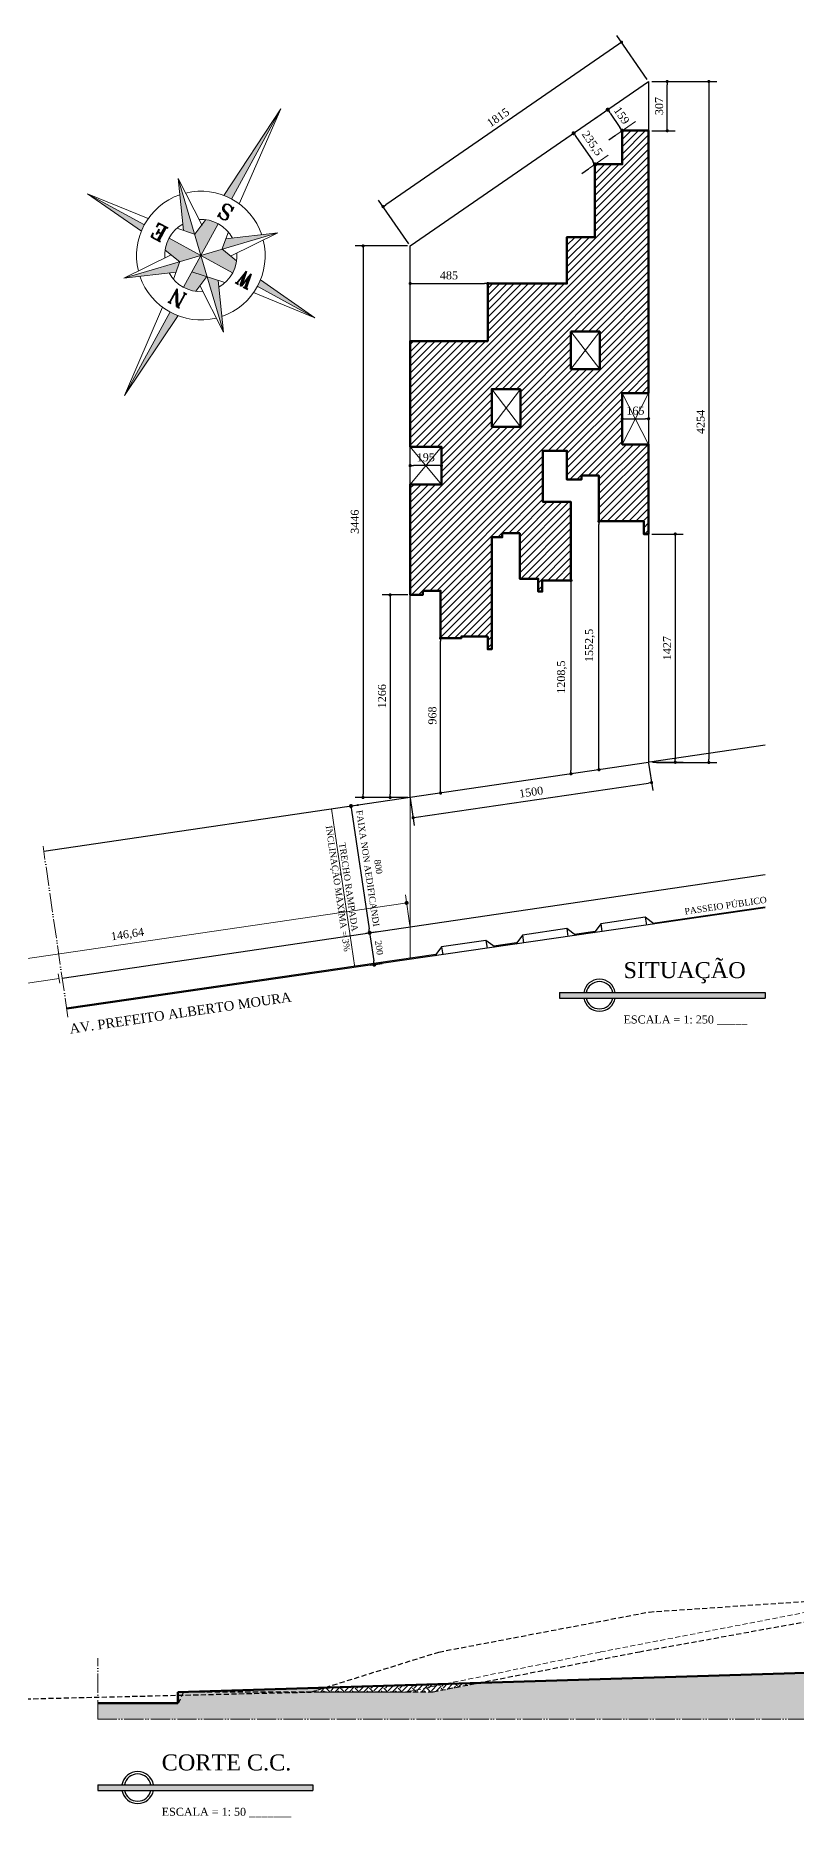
# Model space of a CAD drawing. Header units: millimetres. Extents: x 81693 to 98868, y 6565 to 11437.
# Drawn here: x 84430 to 85381, y 8052 to 10278 of the extents above; entities that cross this region are included whole.
import ezdxf

# ---------------------------------------------------------------- set-up
doc = ezdxf.new("R2010")
doc.units = ezdxf.units.MM
doc.linetypes.add('ACAD_ISO05W100', pattern=[33, 24, -3, 0, -3, 0, -3])
doc.linetypes.add('HIDDEN', pattern=[9.525, 6.35, -3.175])
for name, color, linetype, lineweight in [('Cotas', 12, 'Continuous', 5), ('Fachadas - Varanda', 3, 'Continuous', 30), ('Hachura', 1, 'Continuous', 9), ('Parede Baixa', 5, 'Continuous', 50), ('Perfil Natural-2', 40, 'HIDDEN', 25), ('Perfil Natural-3', 74, 'HIDDEN', 25), ('Pisos', 55, 'Continuous', 5), ('Pisos Externos', 15, 'Continuous', 9), ('Projeção Balanço', 2, 'ACAD_ISO05W100', 20), ('Projeção Viga', 1, 'HIDDEN', 9)]:
    doc.layers.add(name, color=color, linetype=linetype, lineweight=lineweight)
for name, color, linetype in [('Fachada', 3, 'Continuous'), ('Parede Planta', 5, 'Continuous'), ('Piso', 55, 'Continuous'), ('Piso Lay-out', 19, 'Continuous'), ('PN010', 1, 'Continuous'), ('Texto', 2, 'Continuous')]:
    doc.layers.add(name, color=color, linetype=linetype)
doc.styles.add('ROMANT', font='romant', dxfattribs={"height": 0.2})
doc.styles.add('Valéria', font='romantic.ttf', dxfattribs={"height": 10})
doc.dimstyles.new('Cota - 250', dxfattribs={"dimtxt": 10, "dimasz": 4, "dimexe": 10, "dimexo": 10, "dimgap": 5, "dimtad": 1, "dimlfac": 5, "dimtxsty": 'Valéria', "dimblk": 'DOT', "dimcen": 0, "dimclrd": 12, "dimclre": 12, "dimclrt": 2, "dimazin": 2, "dimtfac": 1, "dimtix": 1, "dimtmove": 0, "dimatfit": 3, "dimldrblk": 'DOT', "dimfxl": 1, "dimarcsym": 0})
doc.dimstyles.new('Cota - 50', dxfattribs={"dimtxt": 10, "dimasz": 5, "dimexe": 10, "dimexo": 20, "dimgap": 5, "dimtad": 1, "dimtxsty": 'Valéria', "dimblk": 'DOT', "dimcen": 0, "dimclrd": 12, "dimclre": 12, "dimclrt": 2, "dimazin": 2, "dimtfac": 1, "dimtix": 1, "dimtmove": 0, "dimatfit": 3, "dimldrblk": 'DOT', "dimfxl": 1, "dimarcsym": 0})
pattern_1 = [(45, (15384.533, 6410.826), (1e-15, 17.9605122), [12.7, -12.7]), (45, (15381.165, 6414.194), (1e-15, 17.9605122), [12.7, -12.7]), (45, (15377.798, 6417.562), (1e-15, 17.9605122), [12.7, -12.7]), (135, (15377.798, 6419.807), (-17.9605122, 1e-15), [12.7, -12.7]), (135, (15381.165, 6423.174), (-17.9605122, 1e-15), [12.7, -12.7]), (135, (15384.533, 6426.542), (-17.9605122, 1e-15), [12.7, -12.7])]

# ---------------------------------------------------------------- blocks, each defined once
blk = doc.blocks.new('_Dot')
at = {"color": 0, "linetype": 'ByBlock', "lineweight": -2}
blk.add_line((-0.5, 0), (-1, 0), dxfattribs=at)
at = {"color": 0, "linetype": 'ByBlock', "const_width": 0.5}
blk.add_lwpolyline([(-0.25, 0, 1), (0.25, 0, 1)], format="xyb", close=True, dxfattribs=at)
blk = doc.blocks.new('*D306')
at = {"layer": 'Defpoints', "color": 0, "transparency": 16777216}
for p in [(84799.4, 9312.1), (84822.7, 9153.8), (84847.1, 9157.4)]:
    blk.add_point(p, dxfattribs=at)
at = {"layer": 'Piso', "color": 12, "lineweight": -2, "transparency": 16777216}
for p, q in [((84819.2, 9315), (84833.7, 9317.1)), ((84824.6, 9310.7), (84846.4, 9162.3)), ((84842.5, 9156.7), (84857, 9158.8))]:
    blk.add_line(p, q, dxfattribs=at)
at = {"layer": 'Piso', "color": 12, "lineweight": -2, "transparency": 16777216, "xscale": 5, "yscale": 5, "zscale": 5}
for p, rotation in [((84823.8, 9315.7), 98.364490896758), ((84847.1, 9157.4), 278.364490896758)]:
    blk.add_blockref('_Dot', p, dxfattribs=dict(at, rotation=rotation))
at = {"layer": 'Piso', "color": 2, "transparency": 16777216, "insert": (84851.4, 9238.9), "char_height": 10, "attachment_point": 5, "rotation": 278.3645, "style": 'Valéria'}
blk.add_mtext('{\\H0.8x;800\\P\\C12;FAIXA NON AEDIFICANDI}', dxfattribs=at)
blk = doc.blocks.new('*D307')
at = {"layer": 'Defpoints', "color": 0, "transparency": 16777216}
for p in [(84822.7, 9153.8), (84828.5, 9114), (84852.9, 9117.5)]:
    blk.add_point(p, dxfattribs=at)
at = {"layer": 'Piso', "color": 12, "lineweight": -2, "transparency": 16777216}
for p, q in [((84842.5, 9156.7), (84857, 9158.8)), ((84847.8, 9152.4), (84852.2, 9122.5)), ((84848.3, 9116.8), (84862.8, 9118.9))]:
    blk.add_line(p, q, dxfattribs=at)
at = {"layer": 'Piso', "color": 12, "lineweight": -2, "transparency": 16777216, "xscale": 5, "yscale": 5, "zscale": 5}
for p, rotation in [((84847.1, 9157.3), 98.25372863807135), ((84852.9, 9117.5), 278.2537286380714)]:
    blk.add_blockref('_Dot', p, dxfattribs=dict(at, rotation=rotation))
at = {"layer": 'Piso', "color": 2, "transparency": 16777216, "insert": (84859, 9138.7), "char_height": 10, "attachment_point": 5, "rotation": 278.2537, "style": 'Valéria'}
blk.add_mtext('{\\H0.8x;200}', dxfattribs=at)
blk = doc.blocks.new('*D308')
at = {"layer": 'Cotas', "color": 12, "lineweight": -2, "transparency": 16777216}
for p, q in [((85199.9, 10221.1), (85229.1, 10221.1)), ((85219.1, 10163.6), (85219.1, 10217.1)), ((85199.9, 10159.6), (85229.1, 10159.6))]:
    blk.add_line(p, q, dxfattribs=at)
at = {"layer": 'Defpoints', "color": 0, "transparency": 16777216}
for p in [(85189.9, 10221.1), (85219.1, 10221.1), (85189.9, 10159.6)]:
    blk.add_point(p, dxfattribs=at)
at = {"layer": 'Cotas', "color": 12, "lineweight": -2, "transparency": 16777216, "xscale": 4, "yscale": 4, "zscale": 4}
for p, rotation in [((85219.1, 10221.1), 90), ((85219.1, 10159.6), 270)]:
    blk.add_blockref('_Dot', p, dxfattribs=dict(at, rotation=rotation))
at = {"layer": 'Cotas', "color": 2, "transparency": 16777216, "insert": (85209, 10190.4), "char_height": 10, "attachment_point": 5, "rotation": 90, "style": 'Valéria'}
blk.add_mtext('307', dxfattribs=at)
blk = doc.blocks.new('*D309')
at = {"layer": 'Cotas', "color": 12, "lineweight": -2, "transparency": 16777216}
for p, q in [((85199.9, 9655.6), (85239.1, 9655.6)), ((85229.1, 9651.6), (85229.1, 9374.4)), ((85200.9, 9370.4), (85239.1, 9370.4))]:
    blk.add_line(p, q, dxfattribs=at)
at = {"layer": 'Defpoints', "color": 0, "transparency": 16777216}
for p in [(85189.9, 9655.6), (85190.9, 9370.4), (85229.1, 9370.4)]:
    blk.add_point(p, dxfattribs=at)
at = {"layer": 'Cotas', "color": 12, "lineweight": -2, "transparency": 16777216, "xscale": 4, "yscale": 4, "zscale": 4}
for p, rotation in [((85229.1, 9655.6), 90), ((85229.1, 9370.4), 270)]:
    blk.add_blockref('_Dot', p, dxfattribs=dict(at, rotation=rotation))
at = {"layer": 'Cotas', "color": 2, "transparency": 16777216, "insert": (85219, 9513), "char_height": 10, "attachment_point": 5, "rotation": 90, "style": 'Valéria'}
blk.add_mtext('1427', dxfattribs=at)
blk = doc.blocks.new('*D310')
at = {"layer": 'Cotas', "color": 12, "lineweight": -2, "transparency": 16777216}
blk.add_line((85133.8, 9365.1), (85133.8, 9667.6), dxfattribs=at)
at = {"layer": 'Defpoints', "color": 0, "transparency": 16777216}
for p in [(85133.8, 9671.6), (85133.8, 9671.6), (85133.8, 9361.1)]:
    blk.add_point(p, dxfattribs=at)
at = {"layer": 'Cotas', "color": 12, "lineweight": -2, "transparency": 16777216, "xscale": 4, "yscale": 4, "zscale": 4}
for p, rotation in [((85133.8, 9671.6), 90), ((85133.8, 9361.1), 270)]:
    blk.add_blockref('_Dot', p, dxfattribs=dict(at, rotation=rotation))
at = {"layer": 'Cotas', "color": 2, "transparency": 16777216, "insert": (85122.6, 9516.4), "char_height": 10, "attachment_point": 5, "rotation": 90, "style": 'Valéria'}
blk.add_mtext('1552,5', dxfattribs=at)
blk = doc.blocks.new('*D311')
at = {"layer": 'Cotas', "color": 12, "lineweight": -2, "transparency": 16777216}
blk.add_line((84935.8, 9336), (84935.8, 9521.6), dxfattribs=at)
at = {"layer": 'Defpoints', "color": 0, "transparency": 16777216}
for p in [(84935.8, 9525.6), (84935.8, 9525.6), (84935.8, 9332)]:
    blk.add_point(p, dxfattribs=at)
at = {"layer": 'Cotas', "color": 12, "lineweight": -2, "transparency": 16777216, "xscale": 4, "yscale": 4, "zscale": 4}
for p, rotation in [((84935.8, 9525.6), 90), ((84935.8, 9332), 270)]:
    blk.add_blockref('_Dot', p, dxfattribs=dict(at, rotation=rotation))
at = {"layer": 'Cotas', "color": 2, "transparency": 16777216, "insert": (84925.6, 9428.8), "char_height": 10, "attachment_point": 5, "rotation": 90, "style": 'Valéria'}
blk.add_mtext('968', dxfattribs=at)
blk = doc.blocks.new('*D312')
at = {"layer": 'Cotas', "color": 12, "lineweight": -2, "transparency": 16777216}
for p, q in [((85166.8, 9799.6), (85191.8, 9799.6)), ((85162.8, 9789.6), (85162.8, 9789.6)), ((85195.8, 9789.6), (85195.8, 9789.6))]:
    blk.add_line(p, q, dxfattribs=at)
at = {"layer": 'Defpoints', "color": 0, "transparency": 16777216}
for p in [(85162.8, 9799.6), (85195.8, 9799.6), (85195.8, 9799.6)]:
    blk.add_point(p, dxfattribs=at)
at = {"layer": 'Cotas', "color": 12, "lineweight": -2, "transparency": 16777216, "xscale": 4, "yscale": 4, "zscale": 4, "rotation": 180}
blk.add_blockref('_Dot', (85162.8, 9799.6), dxfattribs=at)
at = {"layer": 'Cotas', "color": 12, "lineweight": -2, "transparency": 16777216, "xscale": 4, "yscale": 4, "zscale": 4}
blk.add_blockref('_Dot', (85195.8, 9799.6), dxfattribs=at)
at = {"layer": 'Cotas', "color": 2, "transparency": 16777216, "insert": (85179.3, 9809.8), "char_height": 10, "attachment_point": 5, "style": 'Valéria'}
blk.add_mtext('165', dxfattribs=at)
blk = doc.blocks.new('*D313')
at = {"layer": 'Cotas', "color": 12, "lineweight": -2, "transparency": 16777216}
for p, q in [((84897.8, 9958.6), (84897.8, 9958.6)), ((84901.8, 9968.6), (84990.8, 9968.6)), ((84994.8, 9958.6), (84994.8, 9958.6))]:
    blk.add_line(p, q, dxfattribs=at)
at = {"layer": 'Defpoints', "color": 0, "transparency": 16777216}
for p in [(84897.8, 9968.6), (84994.8, 9968.6), (84994.8, 9968.6)]:
    blk.add_point(p, dxfattribs=at)
at = {"layer": 'Cotas', "color": 12, "lineweight": -2, "transparency": 16777216, "xscale": 4, "yscale": 4, "zscale": 4, "rotation": 180}
blk.add_blockref('_Dot', (84897.8, 9968.6), dxfattribs=at)
at = {"layer": 'Cotas', "color": 12, "lineweight": -2, "transparency": 16777216, "xscale": 4, "yscale": 4, "zscale": 4}
blk.add_blockref('_Dot', (84994.8, 9968.6), dxfattribs=at)
at = {"layer": 'Cotas', "color": 2, "transparency": 16777216, "insert": (84946.3, 9978.8), "char_height": 10, "attachment_point": 5, "style": 'Valéria'}
blk.add_mtext('485', dxfattribs=at)
blk = doc.blocks.new('*D314')
at = {"layer": 'Cotas', "color": 12, "lineweight": -2, "transparency": 16777216}
for p, q in [((84897.8, 9731.1), (84897.8, 9731.1)), ((84932.8, 9741.1), (84901.8, 9741.1)), ((84936.8, 9731.1), (84936.8, 9731.1))]:
    blk.add_line(p, q, dxfattribs=at)
at = {"layer": 'Defpoints', "color": 0, "transparency": 16777216}
for p in [(84897.8, 9741.1), (84897.8, 9741.1), (84936.8, 9741.1)]:
    blk.add_point(p, dxfattribs=at)
at = {"layer": 'Cotas', "color": 12, "lineweight": -2, "transparency": 16777216, "xscale": 4, "yscale": 4, "zscale": 4, "rotation": 180}
blk.add_blockref('_Dot', (84897.8, 9741.1), dxfattribs=at)
at = {"layer": 'Cotas', "color": 12, "lineweight": -2, "transparency": 16777216, "xscale": 4, "yscale": 4, "zscale": 4}
blk.add_blockref('_Dot', (84936.8, 9741.1), dxfattribs=at)
at = {"layer": 'Cotas', "color": 2, "transparency": 16777216, "insert": (84917.3, 9751.4), "char_height": 10, "attachment_point": 5, "style": 'Valéria'}
blk.add_mtext('195', dxfattribs=at)
blk = doc.blocks.new('*D315')
at = {"layer": 'Cotas', "color": 12, "lineweight": -2, "transparency": 16777216}
for p, q in [((84895, 9579.6), (84862.7, 9579.6)), ((84872.7, 9575.6), (84872.7, 9330.4)), ((84895, 9326.4), (84862.7, 9326.4))]:
    blk.add_line(p, q, dxfattribs=at)
at = {"layer": 'Defpoints', "color": 0, "transparency": 16777216}
for p in [(84905, 9579.6), (84872.7, 9326.4), (84905, 9326.4)]:
    blk.add_point(p, dxfattribs=at)
at = {"layer": 'Cotas', "color": 12, "lineweight": -2, "transparency": 16777216, "xscale": 4, "yscale": 4, "zscale": 4}
for p, rotation in [((84872.7, 9579.6), 90), ((84872.7, 9326.4), 270)]:
    blk.add_blockref('_Dot', p, dxfattribs=dict(at, rotation=rotation))
at = {"layer": 'Cotas', "color": 2, "transparency": 16777216, "insert": (84862.6, 9453), "char_height": 10, "attachment_point": 5, "rotation": 90, "style": 'Valéria'}
blk.add_mtext('1266', dxfattribs=at)
blk = doc.blocks.new('*D316')
at = {"layer": 'Cotas', "color": 12, "lineweight": -2, "transparency": 16777216}
for p, q in [((85158.7, 10267.9), (84867.2, 10067)), ((85194, 10223.6), (85156.3, 10278.4)), ((84896, 10018.2), (84858.3, 10072.9))]:
    blk.add_line(p, q, dxfattribs=at)
at = {"layer": 'Defpoints', "color": 0, "transparency": 16777216}
for p in [(85199.7, 10215.4), (84863.9, 10064.7), (84901.7, 10009.9)]:
    blk.add_point(p, dxfattribs=at)
at = {"layer": 'Cotas', "color": 12, "lineweight": -2, "transparency": 16777216, "xscale": 4, "yscale": 4, "zscale": 4}
for p, rotation in [((85161.9, 10270.2), 34.58621303410464), ((84863.9, 10064.7), 214.5862130341046)]:
    blk.add_blockref('_Dot', p, dxfattribs=dict(at, rotation=rotation))
at = {"layer": 'Cotas', "color": 2, "transparency": 16777216, "insert": (85007.7, 10176.2), "char_height": 10, "attachment_point": 5, "rotation": 34.5862, "style": 'Valéria'}
blk.add_mtext('1815', dxfattribs=at)
blk = doc.blocks.new('*D317')
at = {"layer": 'Cotas', "color": 12, "lineweight": -2, "transparency": 16777216}
for p, q in [((84894.6, 10015.6), (84828.9, 10015.6)), ((84838.9, 10011.6), (84838.9, 9330.4)), ((84894.6, 9326.4), (84828.9, 9326.4))]:
    blk.add_line(p, q, dxfattribs=at)
at = {"layer": 'Defpoints', "color": 0, "transparency": 16777216}
for p in [(84904.6, 10015.6), (84838.9, 9326.4), (84904.6, 9326.4)]:
    blk.add_point(p, dxfattribs=at)
at = {"layer": 'Cotas', "color": 12, "lineweight": -2, "transparency": 16777216, "xscale": 4, "yscale": 4, "zscale": 4}
for p, rotation in [((84838.9, 10015.6), 90), ((84838.9, 9326.4), 270)]:
    blk.add_blockref('_Dot', p, dxfattribs=dict(at, rotation=rotation))
at = {"layer": 'Cotas', "color": 2, "transparency": 16777216, "insert": (84828.7, 9671), "char_height": 10, "attachment_point": 5, "rotation": 90, "style": 'Valéria'}
blk.add_mtext('3446', dxfattribs=at)
blk = doc.blocks.new('*D318')
at = {"layer": 'Cotas', "color": 12, "lineweight": -2, "transparency": 16777216}
blk.add_line((85098.8, 9593.6), (85098.8, 9360), dxfattribs=at)
at = {"layer": 'Defpoints', "color": 0, "transparency": 16777216}
for p in [(85098.8, 9597.6), (85098.8, 9356), (85098.8, 9356)]:
    blk.add_point(p, dxfattribs=at)
at = {"layer": 'Cotas', "color": 12, "lineweight": -2, "transparency": 16777216, "xscale": 4, "yscale": 4, "zscale": 4}
for p, rotation in [((85098.8, 9597.6), 90), ((85098.8, 9356), 270)]:
    blk.add_blockref('_Dot', p, dxfattribs=dict(at, rotation=rotation))
at = {"layer": 'Cotas', "color": 2, "transparency": 16777216, "insert": (85087.6, 9476.8), "char_height": 10, "attachment_point": 5, "rotation": 90, "style": 'Valéria'}
blk.add_mtext('1208,5', dxfattribs=at)
blk = doc.blocks.new('*D304')
at = {"layer": 'Cotas', "color": 12, "lineweight": -2, "transparency": 16777216}
for p, q in [((85195.9, 9369.3), (85201, 9335.1)), ((84905.5, 9301.8), (85195.5, 9344.4)), ((84897.9, 9325.4), (84903, 9291.3))]:
    blk.add_line(p, q, dxfattribs=at)
at = {"layer": 'Defpoints', "color": 0, "transparency": 16777216}
for p in [(85194.5, 9379.2), (84896.5, 9335.3), (85199.5, 9345)]:
    blk.add_point(p, dxfattribs=at)
at = {"layer": 'Cotas', "color": 12, "lineweight": -2, "transparency": 16777216, "xscale": 4, "yscale": 4, "zscale": 4}
for p, rotation in [((85199.5, 9345), 8.364490896757921), ((84901.5, 9301.2), 188.3644908967579)]:
    blk.add_blockref('_Dot', p, dxfattribs=dict(at, rotation=rotation))
at = {"layer": 'Cotas', "color": 2, "transparency": 16777216, "insert": (85049, 9333.2), "char_height": 10, "attachment_point": 5, "rotation": 8.3645, "style": 'Valéria'}
blk.add_mtext('1500', dxfattribs=at)
blk = doc.blocks.new('*D305')
at = {"layer": 'Cotas', "color": 12, "lineweight": -2, "transparency": 16777216}
for p, q in [((85205.8, 10221.1), (85281.1, 10221.1)), ((85271.1, 10217.1), (85271.1, 9374.2)), ((85205.8, 9370.2), (85281.1, 9370.2))]:
    blk.add_line(p, q, dxfattribs=at)
at = {"layer": 'Defpoints', "color": 0, "transparency": 16777216}
for p in [(85195.8, 10221.1), (85195.8, 9370.2), (85271.1, 9370.2)]:
    blk.add_point(p, dxfattribs=at)
at = {"layer": 'Cotas', "color": 12, "lineweight": -2, "transparency": 16777216, "xscale": 4, "yscale": 4, "zscale": 4}
for p, rotation in [((85271.1, 10221.1), 90), ((85271.1, 9370.2), 270)]:
    blk.add_blockref('_Dot', p, dxfattribs=dict(at, rotation=rotation))
at = {"layer": 'Cotas', "color": 2, "transparency": 16777216, "insert": (85260.9, 9795.7), "char_height": 10, "attachment_point": 5, "rotation": 90, "style": 'Valéria'}
blk.add_mtext('4254', dxfattribs=at)
blk = doc.blocks.new('*D302')
at = {"layer": 'Cotas', "color": 12, "lineweight": -2, "transparency": 16777216}
for p, q in [((85104.9, 10152.3), (85126, 10121.8)), ((85085.6, 10145.1), (85093.8, 10150.8)), ((85112.3, 10106.3), (85120.6, 10112))]:
    blk.add_line(p, q, dxfattribs=at)
at = {"layer": 'Defpoints', "color": 0, "transparency": 16777216}
for p in [(85102, 10156.4), (85128.8, 10117.6), (85128.8, 10117.6)]:
    blk.add_point(p, dxfattribs=at)
at = {"layer": 'Cotas', "color": 12, "lineweight": -2, "transparency": 16777216, "xscale": 5, "yscale": 5, "zscale": 5}
for p, rotation in [((85102, 10156.4), 124.5859138739138), ((85128.8, 10117.6), 304.5859138739138)]:
    blk.add_blockref('_Dot', p, dxfattribs=dict(at, rotation=rotation))
at = {"layer": 'Cotas', "color": 2, "transparency": 16777216, "insert": (85124.6, 10143.4), "char_height": 10, "attachment_point": 5, "rotation": 304.5859, "style": 'Valéria'}
blk.add_mtext('235,5', dxfattribs=at)
blk = doc.blocks.new('*D303')
at = {"layer": 'Cotas', "color": 12, "lineweight": -2, "transparency": 16777216}
for p, q in [((85128.3, 10174.5), (85136.5, 10180.2)), ((85147.6, 10181.7), (85160, 10163.8)), ((85146.3, 10148.3), (85154.6, 10154))]:
    blk.add_line(p, q, dxfattribs=at)
at = {"layer": 'Defpoints', "color": 0, "transparency": 16777216}
for p in [(85144.7, 10185.9), (85162.8, 10159.6), (85162.8, 10159.6)]:
    blk.add_point(p, dxfattribs=at)
at = {"layer": 'Cotas', "color": 12, "lineweight": -2, "transparency": 16777216, "xscale": 5, "yscale": 5, "zscale": 5}
for p, rotation in [((85144.7, 10185.9), 124.5859089631999), ((85162.8, 10159.6), 304.5859089631999)]:
    blk.add_blockref('_Dot', p, dxfattribs=dict(at, rotation=rotation))
at = {"layer": 'Cotas', "color": 2, "transparency": 16777216, "insert": (85162.2, 10178.6), "char_height": 10, "attachment_point": 5, "rotation": 304.5859, "style": 'Valéria'}
blk.add_mtext('159', dxfattribs=at)
blk = doc.blocks.new('d')
at = {"layer": 'Hachura', "linetype": 'Continuous'}
h = blk.add_hatch(color=256, dxfattribs=at)
edge = h.paths.add_edge_path()
edge.add_line((5472, -1186), (5734, -465))
edge.add_ellipse((5796, 43), major_axis=(131, 496), ratio=1, start_angle=180.0001, end_angle=187.837, ccw=False)
edge.add_line((5665, -452), (5472, -1186))
edge = h.paths.add_edge_path()
edge.add_ellipse((5796, 43), major_axis=(131, 496), ratio=1, start_angle=359.9999, end_angle=367.8368, ccw=False)
edge.add_line((5926, 539), (6135, 1331))
edge.add_line((6135, 1331), (5858, 552))
h = blk.add_hatch(color=256, dxfattribs=at)
h.paths.add_polyline_path([(6117, -508), (5977, -117), (5885, -109)])
h.paths.add_polyline_path([(5957, 219), (5946, 134), (5949, 133), (6348, 365)])
h.paths.add_polyline_path([(5614, 204), (5707, 196), (5474, 595)])
h.paths.add_polyline_path([(5244, -278), (5635, -132), (5645, -47), (5643, -46)])
h = blk.add_hatch(color=256, dxfattribs=at)
edge = h.paths.add_edge_path()
edge.add_line((4802, 305), (5289, 118))
edge.add_ellipse((5796, 43), major_axis=(131, 496), ratio=1, start_angle=89.9994, end_angle=96.381, ccw=False)
edge.add_line((5300, 174), (4802, 305))
edge = h.paths.add_edge_path()
edge.add_line((5643, -46), (5646, -44))
edge.add_line((5646, -44), (5661, 79))
edge.add_line((5661, 79), (5517, 117))
edge.add_ellipse((5796, 43), major_axis=(74, 279), ratio=1, start_angle=89.9999, end_angle=110.1334)
edge.add_line((5509, 17), (5643, -46))
h.paths.add_polyline_path([(5646, -44), (5796, 43), (5661, 79)])
h = blk.add_hatch(color=256, dxfattribs=at)
edge = h.paths.add_edge_path()
edge.add_ellipse((5796, 43), major_axis=(74, 279), ratio=1, start_angle=180, end_angle=200.851)
edge.add_line((5826, -243), (5882, -109))
edge.add_line((5882, -109), (5758, -99))
edge.add_line((5758, -99), (5722, -236))
h.paths.add_polyline_path([(5758, -99), (5882, -109), (5883, -107), (5796, 43)])
edge = h.paths.add_edge_path()
edge.add_line((5709, 196), (5833, 186))
edge.add_line((5833, 186), (5869, 322))
edge.add_ellipse((5796, 43), major_axis=(74, 279), ratio=1, start_angle=0, end_angle=20.8511)
edge.add_line((5765, 330), (5709, 196))
h.paths.add_polyline_path([(5709, 196), (5708, 194), (5796, 43), (5833, 186), (5833, 186)])
h = blk.add_hatch(color=256, dxfattribs=at)
edge = h.paths.add_edge_path()
edge.add_ellipse((5796, 43), major_axis=(131, 496), ratio=1, start_angle=269.9994, end_angle=276.3616, ccw=False)
edge.add_line((6291, -87), (6797, -220))
edge.add_line((6797, -220), (6303, -31))
edge = h.paths.add_edge_path()
edge.add_line((5931, 8), (6075, -30))
edge.add_ellipse((5796, 43), major_axis=(74, 279), ratio=1, start_angle=-89.9992, end_angle=-69.9038)
edge.add_line((6083, 70), (5949, 133))
edge.add_line((5949, 133), (5946, 131))
edge.add_line((5946, 131), (5931, 8))
h.paths.add_polyline_path([(5796, 43), (5931, 8), (5946, 131)])
for p, q in [((6135, 1331), (5858, 552)), ((5926, 539), (6135, 1331)), ((6135, 1331), (5993, 517)), ((5474, 595), (5748, 278)), ((5474, 595), (5614, 204)), ((5796, 43), (5474, 595)), ((4802, 305), (5289, 118)), ((5300, 174), (4802, 305)), ((4802, 305), (5300, 174)), ((4802, 305), (5318, 228)), ((4802, 305), (5300, 174)), ((5765, 330), (5709, 196)), ((5722, -236), (5869, 322)), ((5796, 43), (6348, 365)), ((6348, 365), (5956, 219)), ((6348, 365), (6027, 96)), ((5559, 209), (5707, 196)), ((5964, 278), (5946, 131)), ((5796, 43), (5244, -278)), ((5509, 17), (5645, -47)), ((5517, 117), (5796, 43)), ((5517, 117), (6075, -30)), ((5796, 43), (5517, 117)), ((5796, 43), (6117, -508)), ((6083, 70), (5946, 134)), ((5244, -278), (5564, -9)), ((5244, -278), (5636, -132)), ((5628, -191), (5646, -44)), ((6033, -121), (5758, -99)), ((5826, -243), (5883, -107)), ((6117, -508), (5977, -117)), ((6797, -220), (6274, -141)), ((6291, -87), (6797, -220)), ((6797, -220), (6303, -31)), ((6117, -508), (5844, -191)), ((5472, -1186), (5599, -430)), ((5472, -1186), (5665, -452)), ((5472, -1186), (5734, -465))]:
    blk.add_line(p, q, dxfattribs=at)
for major_axis, start_param, end_param in [((131, 496), -0.742762, 0.739431), ((131, 496), 0.831365, 2.313558), ((74, 279), -0.570607, 0.552943), ((74, 279), 1.017854, 2.141404), ((131, 496), 3.972957, 5.45515), ((74, 279), 4.159446, 5.282997), ((131, 496), 2.398832, 3.881025), ((74, 279), 2.570985, 3.694536)]:
    blk.add_ellipse((5796, 43), major_axis=major_axis, ratio=1, start_param=start_param, end_param=end_param, dxfattribs=at)
at = {"layer": 'Hachura', "linetype": 'Continuous', "style": 'ROMANT'}
for s, p in [('S', (5973, 474)), ('E', (5500, 189)), ('W', (6262, -12)), ('N', (5773, -287))]:
    blk.add_text(s, height=124, rotation=165.23, dxfattribs=at).set_placement(p)

msp = doc.modelspace()

# ---------------------------------------------------------------- hatches: boundary and pattern name
at = {"layer": 'Hachura', "transparency": 33554687}
h = msp.add_hatch(dxfattribs=at)
h.set_pattern_fill('ANSI31', color=256, scale=2)
h.set_pattern_definition([(45, (-10857.999, 5286.217), (-4.49012806, 4.49012806), [])])
h.paths.add_polyline_path([(85162.7902, 9831.6495), (85195.7902, 9831.6495), (85195.7902, 10159.6495), (85162.7902, 10159.6495), (85162.7902, 10117.6495), (85128.7902, 10117.6495), (85128.7902, 10026.6495), (85093.7902, 10026.6495), (85093.7902, 9968.6495), (85072.7902, 9968.6495), (84994.7902, 9968.6495), (84994.7902, 9896.6495), (84973.7902, 9896.6495), (84897.7902, 9896.6495), (84897.7902, 9764.6495), (84936.7902, 9764.6495), (84936.7902, 9717.6495), (84897.7902, 9717.6495), (84897.7902, 9579.6495), (84913.7902, 9579.6495), (84913.7902, 9584.6495), (84935.7902, 9584.6495), (84935.7902, 9525.6495), (84961.7917, 9525.6495), (84961.7917, 9527.6495), (84994.7902, 9527.6495), (84994.7902, 9511.6495), (84999.7902, 9511.6495), (84999.7902, 9651.6495), (85012.7902, 9651.6495), (85012.7902, 9656.6495), (85034.7902, 9656.6495), (85034.7902, 9599.6495), (85057.7917, 9599.6495), (85057.7917, 9583.6495), (85062.7917, 9583.6495), (85062.7917, 9597.6495), (85098.7902, 9597.6495), (85098.7902, 9695.6495), (85063.7902, 9695.6495), (85063.7902, 9759.6495), (85093.7902, 9759.6495), (85093.7902, 9723.6495), (85111.7902, 9723.6495), (85111.7902, 9728.6495), (85133.7902, 9728.6495), (85133.7902, 9671.6495), (85189.7917, 9671.6495), (85189.7917, 9655.6495), (85195.7902, 9655.6495), (85195.7902, 9767.6495), (85162.7902, 9767.6495)])
h.paths.add_polyline_path([(85035.7902, 9789.6495), (84999.7902, 9789.6495), (84999.7902, 9836.6495), (85035.7902, 9836.6495)], flags=16)
h.paths.add_polyline_path([(85098.7902, 9861.6495), (85098.7902, 9908.6495), (85134.7902, 9908.6495), (85134.7902, 9861.6495)], flags=16)
at = {"layer": 'Hachura'}
h = msp.add_hatch(dxfattribs=at)
h.set_pattern_fill('EARTH', color=256, scale=2, angle=45)
h.set_pattern_definition(pattern_1)
h.paths.add_polyline_path([(89757.8186, 8604.6519), (89727.8186, 8604.6519), (89727.8186, 8594.7338), (89757.8186, 8596.737)])
h.paths.add_polyline_path([(89757.8186, 8596.737), (89727.8186, 8594.7338), (89727.8186, 8484.6519), (89709.3178, 8484.6519), (89709.3178, 8174.6214), (89757.8186, 8174.6214)])
h.paths.add_polyline_path([(89329.2157, 8344.6214), (88911.7157, 8344.6214), (88911.7157, 8174.6214), (89329.2157, 8174.6214)])
h.paths.add_polyline_path([(89689.3178, 8339.6214), (89359.2157, 8339.6214), (89359.2157, 8174.6214), (89689.3178, 8174.6214)])
h.paths.add_polyline_path([(88881.7157, 8344.6214), (88624.2157, 8344.6214), (88624.2157, 8174.6214), (88881.7157, 8174.6214)])
h.paths.add_polyline_path([(88594.2157, 8344.6214), (88358.0708, 8344.6214), (88358.0708, 8174.6214), (88594.2157, 8174.6214)])
h.paths.add_polyline_path([(88358.0708, 8344.6214), (88336.7157, 8344.6214), (88336.7157, 8174.6214), (88358.0708, 8174.6214)])
h.paths.add_polyline_path([(88306.7157, 8344.6214), (88086.7157, 8344.6214), (88086.7157, 8174.6214), (88306.7157, 8174.6214)])
h.paths.add_polyline_path([(88056.7157, 8344.6214), (87789.7138, 8344.6214), (87789.7138, 8174.6214), (88056.7157, 8174.6214)])
h.paths.add_polyline_path([(87789.7138, 8344.6214), (87436.7157, 8344.6214), (87436.7157, 8174.6214), (87789.7138, 8174.6214)])
h.paths.add_polyline_path([(87406.7157, 8344.6214), (87264.6858, 8344.6214), (87264.6858, 8174.6214), (87406.7157, 8174.6214)])
h.paths.add_polyline_path([(87264.6858, 8344.6214), (87159.2157, 8344.6214), (87159.2157, 8174.6214), (87264.6858, 8174.6214)])
h.paths.add_polyline_path([(87129.2157, 8324.6214), (86969.6142, 8324.6214), (85779.2157, 8229.5896), (85779.2157, 8229.6214), (85642.2168, 8229.6214), (85642.2168, 8174.6214), (87129.2157, 8174.6214)])
h.paths.add_polyline_path([(85622.2168, 8239.6214), (84986.5817, 8220.2078), (84926.7176, 8208.6214), (84773.6458, 8208.6214), (84607.2224, 8204.6324), (84607.2224, 8194.6214), (84507.2224, 8194.6214), (84507.2224, 8174.6214), (85622.2168, 8174.6214)])
h.paths.add_polyline_path([(84773.6458, 8208.6214), (84614.2956, 8208.6214), (84612.5984, 8204.7613)], flags=16)
h.paths.add_polyline_path([(84614.2956, 8208.6214), (84773.6458, 8208.6214), (84791.6611, 8214.2545), (84607.2224, 8208.6214), (84607.2224, 8204.6324), (84612.5984, 8204.7613)], flags=17)
h = msp.add_hatch(dxfattribs=at)
h.set_pattern_fill('EARTH', color=256, scale=2, angle=45)
h.set_pattern_definition(pattern_1)
h.paths.add_polyline_path([(84986.5817, 8220.2078), (84942.5436, 8218.8628), (84892.9268, 8208.6214), (84926.7176, 8208.6214)])
h.paths.add_polyline_path([(84942.5436, 8218.8628), (84791.6611, 8214.2545), (84773.6458, 8208.6214), (84892.9268, 8208.6214)])
at = {"layer": 'Parede Baixa'}
h = msp.add_hatch(color=256, dxfattribs=at)
h.dxf.hatch_style = 1
h.paths.add_polyline_path([(84776.1229, 8092.7859), (84507.2224, 8092.7859), (84507.2224, 8085.7859), (84776.1229, 8085.7859)])
at = {"layer": 'Parede Planta'}
msp.add_hatch(color=256, dxfattribs=at).paths.add_polyline_path([(85341.6892, 9075.8107), (85341.6892, 9082.8107), (85084.4519, 9082.8107), (85084.4519, 9075.8107)])

# ---------------------------------------------------------------- linework, layer by layer
at = {"layer": 'Cotas'}
for p, q in [((85179.2558, 10171.0023), (85150.5682, 10151.2225)), ((85145.2558, 10129.0019), (85116.5682, 10109.2221)), ((84897.7902, 9326.4334), (84897.7902, 9124.0231))]:
    msp.add_line(p, q, dxfattribs=at)
at = {"layer": 'Cotas', "color": 12}
for p, q in [((84897.548, 9166.3607), (84891.926, 9204.5964)), ((84888.4339, 9193.9754), (84203.7913, 9093.3097))]:
    msp.add_line(p, q, dxfattribs=at)
at = {"layer": 'Fachada'}
msp.add_lwpolyline([(85195.7902, 10221.0777), (85195.7902, 9370.2495), (84897.7902, 9326.4334), (84897.7902, 10015.6071)], close=True, dxfattribs=at)
at = {"layer": 'Fachadas - Varanda'}
msp.add_line((85093.7888, 9695.6495), (85063.7888, 9695.6495), dxfattribs=at)
for centre, radius, start, end in [((85134.4519, 9079.3107), 20, 10.0786581, 169.9213419), ((85134.4519, 9079.3107), 17, 11.881156, 168.118844), ((85134.4519, 9079.3107), 20, 190.0786581, 349.9213419), ((85134.4519, 9079.3107), 17, 191.881156, 348.118844), ((84557.2224, 8089.2859), 20, 10.0786581, 169.9213419), ((84557.2224, 8089.2859), 17, 11.881156, 168.118844), ((84557.2224, 8089.2859), 20, 190.0786581, 349.9213419), ((84557.2224, 8089.2859), 17, 191.881156, 348.118844)]:
    msp.add_arc(centre, radius, start, end, dxfattribs=at)
at = {"layer": 'Hachura', "ltscale": 0.5}
msp.add_line((84203.2539, 9062.5927), (84458.8852, 9100.1792), dxfattribs=at)
at = {"layer": 'Hachura'}
msp.add_lwpolyline([(85341.6892, 9189.8295), (85201.3019, 9169.465)], dxfattribs=at)
at = {"layer": 'Parede Baixa'}
for p, q in [((84607.2224, 8194.6214), (84507.2224, 8194.6214)), ((84607.2224, 8208.6214), (84607.2224, 8194.6214))]:
    msp.add_line(p, q, dxfattribs=at)
for points in [[(84994.7902, 9527.6495), (84994.7902, 9511.6495), (84999.7902, 9511.6495), (84999.7902, 9651.6495), (85012.7902, 9651.6495), (85012.7902, 9656.6495), (85034.7902, 9656.6495), (85034.7902, 9599.6495), (85057.7917, 9599.6495), (85057.7917, 9583.6495), (85062.7917, 9583.6495), (85062.7917, 9597.6495), (85098.7902, 9597.6495), (85098.7902, 9695.6495), (85063.7902, 9695.6495), (85063.7902, 9759.6495), (85093.7902, 9759.6495), (85093.7902, 9723.6495), (85111.7902, 9723.6495), (85111.7902, 9728.6495), (85133.7902, 9728.6495), (85133.7902, 9671.6495), (85189.7917, 9671.6495), (85189.7917, 9655.6495), (85195.7902, 9655.6495), (85195.7902, 9767.6495), (85162.7902, 9767.6495), (85162.7902, 9831.6495), (85195.7902, 9831.6495), (85195.7917, 10159.6495), (85162.7902, 10159.6495), (85162.7902, 10117.6495), (85128.7902, 10117.6495), (85128.7902, 10026.6495), (85093.7902, 10026.6495), (85093.7902, 9968.6495), (85072.7902, 9968.6495), (84994.7902, 9968.6495), (84994.7902, 9896.6495), (84973.7902, 9896.6495), (84897.7902, 9896.6495), (84897.7902, 9764.6495), (84936.7902, 9764.6495), (84936.7902, 9717.6495), (84897.7902, 9717.6495), (84897.7902, 9579.6495), (84913.7902, 9579.6495), (84913.7902, 9584.6495), (84935.7902, 9584.6495), (84935.7902, 9525.6495), (84961.7917, 9525.6495), (84961.7917, 9527.6495)], [(85098.7902, 9908.6495), (85134.7902, 9908.6495), (85134.7902, 9861.6495), (85098.7902, 9861.6495)], [(85035.7902, 9836.6495), (84999.7902, 9836.6495), (84999.7902, 9789.6495), (85035.7902, 9789.6495)]]:
    msp.add_lwpolyline(points, close=True, dxfattribs=at)
msp.add_lwpolyline([(84607.2224, 8208.6214), (85622.2168, 8239.6214)], dxfattribs=at)
at = {"layer": 'Parede Planta'}
for p, q in [((85084.4519, 9082.8107), (85084.4519, 9075.8107)), ((85084.4519, 9082.8107), (85341.6892, 9082.8107)), ((85084.4519, 9075.8107), (85341.6892, 9075.8107)), ((85341.6892, 9082.8107), (85341.6892, 9075.8107)), ((84507.2224, 8092.7859), (84776.1229, 8092.7859)), ((84507.2224, 8092.7859), (84507.2224, 8085.7859)), ((84507.2224, 8085.7859), (84776.1229, 8085.7859)), ((84776.1229, 8092.7859), (84776.1229, 8085.7859))]:
    msp.add_line(p, q, dxfattribs=at)
at = {"layer": 'Perfil Natural-2'}
msp.add_lwpolyline([(89876.3567, 8604.6519), (88438.15, 8508.6214), (88098.163, 8458.6214), (87473.5956, 8408.6214), (86726.2995, 8358.6214), (85461.6914, 8308.6214), (85185.0553, 8258.6214), (84926.7176, 8208.6214), (84926.7176, 8208.6214), (84614.2956, 8208.6214), (84607.2224, 8192.5342)], dxfattribs=at)
at = {"layer": 'Perfil Natural-3'}
msp.add_lwpolyline([(84398.1569, 8176.6214), (84398.1569, 8199.6214), (84773.6458, 8208.6214), (84933.5506, 8258.6214), (85196.3637, 8308.6214), (85932.3956, 8358.6214), (86888.8457, 8408.6214), (87866.1306, 8458.6214), (88849.0036, 8510.728)], dxfattribs=at)
at = {"layer": 'Piso Lay-out', "color": 12}
msp.add_line((84857.4678, 9118.1654), (84850.768, 9117.1805), dxfattribs=at)
at = {"layer": 'Pisos'}
for p, q in [((85098.7902, 9908.6495), (85134.7902, 9861.6495)), ((85098.7902, 9861.6495), (85134.7902, 9908.6495)), ((85098.7902, 9861.6495), (85134.7902, 9908.6495)), ((85134.7902, 9861.6495), (85098.7902, 9908.6495)), ((84999.7902, 9836.6495), (85035.7902, 9789.6495)), ((84999.7902, 9789.6495), (85035.7902, 9836.6495)), ((84999.7902, 9789.6495), (85035.7902, 9836.6495)), ((85035.7902, 9789.6495), (84999.7902, 9836.6495)), ((85162.7902, 9831.6495), (85195.7902, 9767.6495)), ((85195.7902, 9831.6495), (85162.7902, 9767.6495)), ((84936.7902, 9717.6495), (84897.7902, 9764.6495)), ((84897.7902, 9717.6495), (84936.7902, 9764.6495))]:
    msp.add_line(p, q, dxfattribs=at)
at = {"layer": 'Pisos Externos'}
for p, q in [((84828.4868, 9113.9684), (84799.3645, 9312.0686)), ((84861.4253, 9118.7472), (84860.4624, 9119.4633)), ((84861.4253, 9118.7472), (84862.1414, 9119.7101))]:
    msp.add_line(p, q, dxfattribs=at)
msp.add_circle((84832.303, 9316.8475), 0.6, dxfattribs=at)
at = {"layer": 'PN010'}
for p, q in [((85341.6892, 9391.7016), (85196.7917, 9370.3967)), ((84897.7902, 9326.4334), (84439.8735, 9259.1041)), ((84462.8427, 9100.761), (85341.6892, 9229.9813)), ((85341.6892, 9188.4149), (84468.5015, 9061.7506)), ((85191.5564, 9176.7413), (85136.1365, 9168.7021)), ((85202.8884, 9168.2805), (85191.5564, 9176.7413)), ((85038.1365, 9154.4863), (85029.6756, 9143.1543)), ((85093.5564, 9162.5255), (85038.1365, 9154.4863)), ((85104.8884, 9154.0646), (85093.5564, 9162.5255)), ((85136.1365, 9168.7021), (85127.6756, 9157.3701)), ((84937.1365, 9139.8353), (84928.6756, 9128.5033)), ((84992.5564, 9147.8745), (84937.1365, 9139.8353)), ((85003.8884, 9139.4136), (84992.5564, 9147.8745))]:
    msp.add_line(p, q, dxfattribs=at)
for points in [[(85191.5564, 9176.7413), (85192.992, 9166.8449)], [(85038.1365, 9154.4863), (85039.5721, 9144.5899)], [(85093.5564, 9162.5255), (85094.992, 9152.6291)], [(85128.8602, 9158.9566), (85103.3019, 9155.2492)], [(85128.8602, 9158.9566), (85103.302, 9155.2491)], [(85136.1365, 9168.7021), (85137.5721, 9158.8057)], [(84929.8602, 9130.0898), (84468.3005, 9063.1361)], [(84937.1365, 9139.8353), (84938.5721, 9129.9388)], [(84992.5564, 9147.8745), (84993.992, 9137.978)], [(85030.8602, 9144.7408), (85002.3019, 9140.5981)], [(85030.8602, 9144.7408), (85002.302, 9140.5981)]]:
    msp.add_lwpolyline(points, dxfattribs=at)
at = {"layer": 'Projeção Balanço'}
for p, q in [((84469.9371, 9051.8542), (84438.9319, 9265.5953)), ((84459.7465, 9094.2413), (84458.0239, 9106.117)), ((84507.2224, 8174.6214), (84507.2224, 8251.1441)), ((84507.2224, 8174.6214), (89757.8186, 8174.6214))]:
    msp.add_line(p, q, dxfattribs=at)
at = {"layer": 'Projeção Viga'}
msp.add_lwpolyline([(89337.7747, 8558.6214), (88449.0799, 8508.6214), (88054.6865, 8458.6214), (87278.28, 8408.6214), (86412.3062, 8358.6214), (85394.2605, 8308.6214), (85135.1635, 8258.6214), (84892.9268, 8208.6214), (84779.8065, 8208.6214)], dxfattribs=at)

# ---------------------------------------------------------------- block references
at = {"layer": 'Cotas', "color": 12, "xscale": 5, "yscale": 5, "zscale": 5, "rotation": 8.364490896757461}
msp.add_blockref('_Dot', (84893.3807, 9194.7027), dxfattribs=at)
at = {"layer": 'Hachura', "xscale": 0.1568, "yscale": 0.1568, "zscale": 0.1568, "rotation": 346.1425358175288}
msp.add_blockref('d', (83752.1961, 10214.7134), dxfattribs=at)

# ---------------------------------------------------------------- texts
at = {"layer": 'Cotas', "color": 2, "insert": (84544.4976, 9154.6265), "char_height": 10, "attachment_point": 5, "rotation": 8.3644909, "style": 'Valéria'}
msp.add_mtext('146,64', dxfattribs=at)
at = {"layer": 'Cotas', "insert": (84471.2004, 9043.145), "char_height": 12, "attachment_point": 1, "rotation": 8.2537374, "style": 'Valéria'}
msp.add_mtext_dynamic_manual_height_columns('{\\C2;AV. PREFEITO ALBERTO MOURA}', width=277.902013, gutter_width=50, heights=[0], dxfattribs=at)
at = {"layer": 'Piso Lay-out', "color": 2, "insert": (84812.9787, 9213.4021), "char_height": 8, "attachment_point": 5, "rotation": 278.3630412, "style": 'Valéria'}
msp.add_mtext('TRECHO RAMPADA \\PINCLINAÇÃO MÁXIMA = 3%', dxfattribs=at)
at = {"layer": 'Texto', "insert": (85240.1551, 9187.9656), "char_height": 8, "attachment_point": 1, "rotation": 8.2537286, "style": 'Valéria'}
msp.add_mtext('{\\C1;PASSEIO PÚBLICO}', dxfattribs=at)
at = {"layer": 'Texto', "char_height": 10, "attachment_point": 1, "style": 'Valéria'}
for s, insert in [('{\\H2x;\\C5;SITUAÇÃO\\P\\P\\H0.5x;\\C2;ESCALA = 1: 250 \\C1;_____}', (85164.4806, 9120.688)), ('{\\H2x;\\C5;CORTE C.C.\\P\\P\\H0.5x;\\C2;ESCALA = 1: 50 \\C1;_______\\C2; }', (84587.251, 8130.6632))]:
    msp.add_mtext(s, dxfattribs=dict(at, insert=insert))

# ---------------------------------------------------------------- dimensions: what is measured, and where the dimension line sits
at = {"layer": 'Cotas'}
dim = msp.add_linear_dim(base=(84863.9484, 10064.6889), p1=(85199.7116, 10215.3904), p2=(84901.7116, 10009.9198), angle=214.586213, text='1815', dimstyle='Cota - 250', dxfattribs=at)
dim.commit()
dim.dimension.update_dxf_attribs({"geometry": '*D316', "text_midpoint": (85013.5221, 10167.8198), "dimtype": 161})
for base, p1, p2, text, picture, middle in [((85219.0831, 10221.0777), (85189.9349, 10159.6495), (85189.9349, 10221.0777), '307', '*D308', (85208.9722, 10190.3636)), ((85271.0988, 9370.2495), (85195.7902, 10221.0777), (85195.7902, 9370.2495), '4254', '*D305', (85260.9065, 9795.6636)), ((84838.8602, 9326.4334), (84904.6184, 10015.6071), (84904.6184, 9326.4334), '3446', '*D317', (84828.7123, 9671.0202)), ((85133.7917, 9671.6495), (85133.7917, 9361.1336), (85133.7917, 9671.6495), '1552,5', '*D310', (85122.6452, 9516.3915)), ((85229.0831, 9370.3967), (85189.9364, 9655.6495), (85190.9364, 9370.3967), '1427', '*D309', (85218.9796, 9513.0231)), ((85098.7902, 9355.9872), (85098.7902, 9597.6495), (85098.7902, 9355.9872), '1208,5', '*D318', (85087.6438, 9476.8183)), ((84872.7361, 9326.4334), (84904.9801, 9579.6495), (84904.9801, 9326.4334), '1266', '*D315', (84862.5882, 9453.0414)), ((84935.7917, 9525.6495), (84935.7917, 9332.0209), (84935.7917, 9525.6495), '968', '*D311', (84925.5846, 9428.8352))]:
    dim = msp.add_linear_dim(base=base, p1=p1, p2=p2, angle=90, text=text, dimstyle='Cota - 250', dxfattribs=at)
    dim.commit()
    dim.dimension.update_dxf_attribs({"geometry": picture, "text_midpoint": middle})
for p1, p2, text, picture, middle in [((85144.7166, 10185.8625), (85162.7902, 10159.6495), '159', '*D303', (85162.1932, 10178.5751)), ((85102.0445, 10156.4401), (85128.7902, 10117.6495), '235,5', '*D302', (85124.5939, 10143.372))]:
    dim = msp.add_aligned_dim(p1=p1, p2=p2, distance=0, text=text, dimstyle='Cota - 50', override={"dimfxl": 25.4}, dxfattribs=at)
    dim.commit()
    dim.dimension.update_dxf_attribs({"geometry": picture, "text_midpoint": middle})
for base, p1, p2, picture, middle in [((84994.7902, 9968.6495), (84897.7902, 9968.6495), (84994.7902, 9968.6495), '*D313', (84946.2902, 9978.8418)), ((85195.7902, 9799.6495), (85162.7902, 9799.6495), (85195.7902, 9799.6495), '*D312', (85179.2902, 9809.8418)), ((84897.7902, 9741.1495), (84936.7902, 9741.1495), (84897.7902, 9741.1495), '*D314', (84917.2902, 9751.401))]:
    dim = msp.add_linear_dim(base=base, p1=p1, p2=p2, dimstyle='Cota - 250', dxfattribs=at)
    dim.commit()
    dim.dimension.update_dxf_attribs({"geometry": picture, "text_midpoint": middle})
dim = msp.add_aligned_dim(p1=(84896.481, 9335.3376), p2=(85194.481, 9379.1537), distance=-34.5362, text='1500', dimstyle='Cota - 250', dxfattribs=at)
dim.commit()
dim.dimension.update_dxf_attribs({"geometry": '*D304', "text_midpoint": (85049.0223, 9333.1608)})
at = {"layer": 'Piso'}
for p1, p2, distance, text, picture, middle in [((84799.4364, 9312.0792), (84822.711, 9153.7856), 24.673, '{\\H0.8x;800\\P\\C12;FAIXA NON AEDIFICANDI}', '*D306', (84851.4018, 9238.862)), ((84822.711, 9153.7856), (84828.4868, 9113.9684), 24.671, '{\\H0.8x;200}', '*D307', (84859.009, 9138.7234))]:
    dim = msp.add_aligned_dim(p1=p1, p2=p2, distance=distance, text=text, dimstyle='Cota - 50', override={"dimfxl": 25.4}, dxfattribs=at)
    dim.commit()
    dim.dimension.update_dxf_attribs({"geometry": picture, "text_midpoint": middle})

doc.saveas('drawing.dxf')
